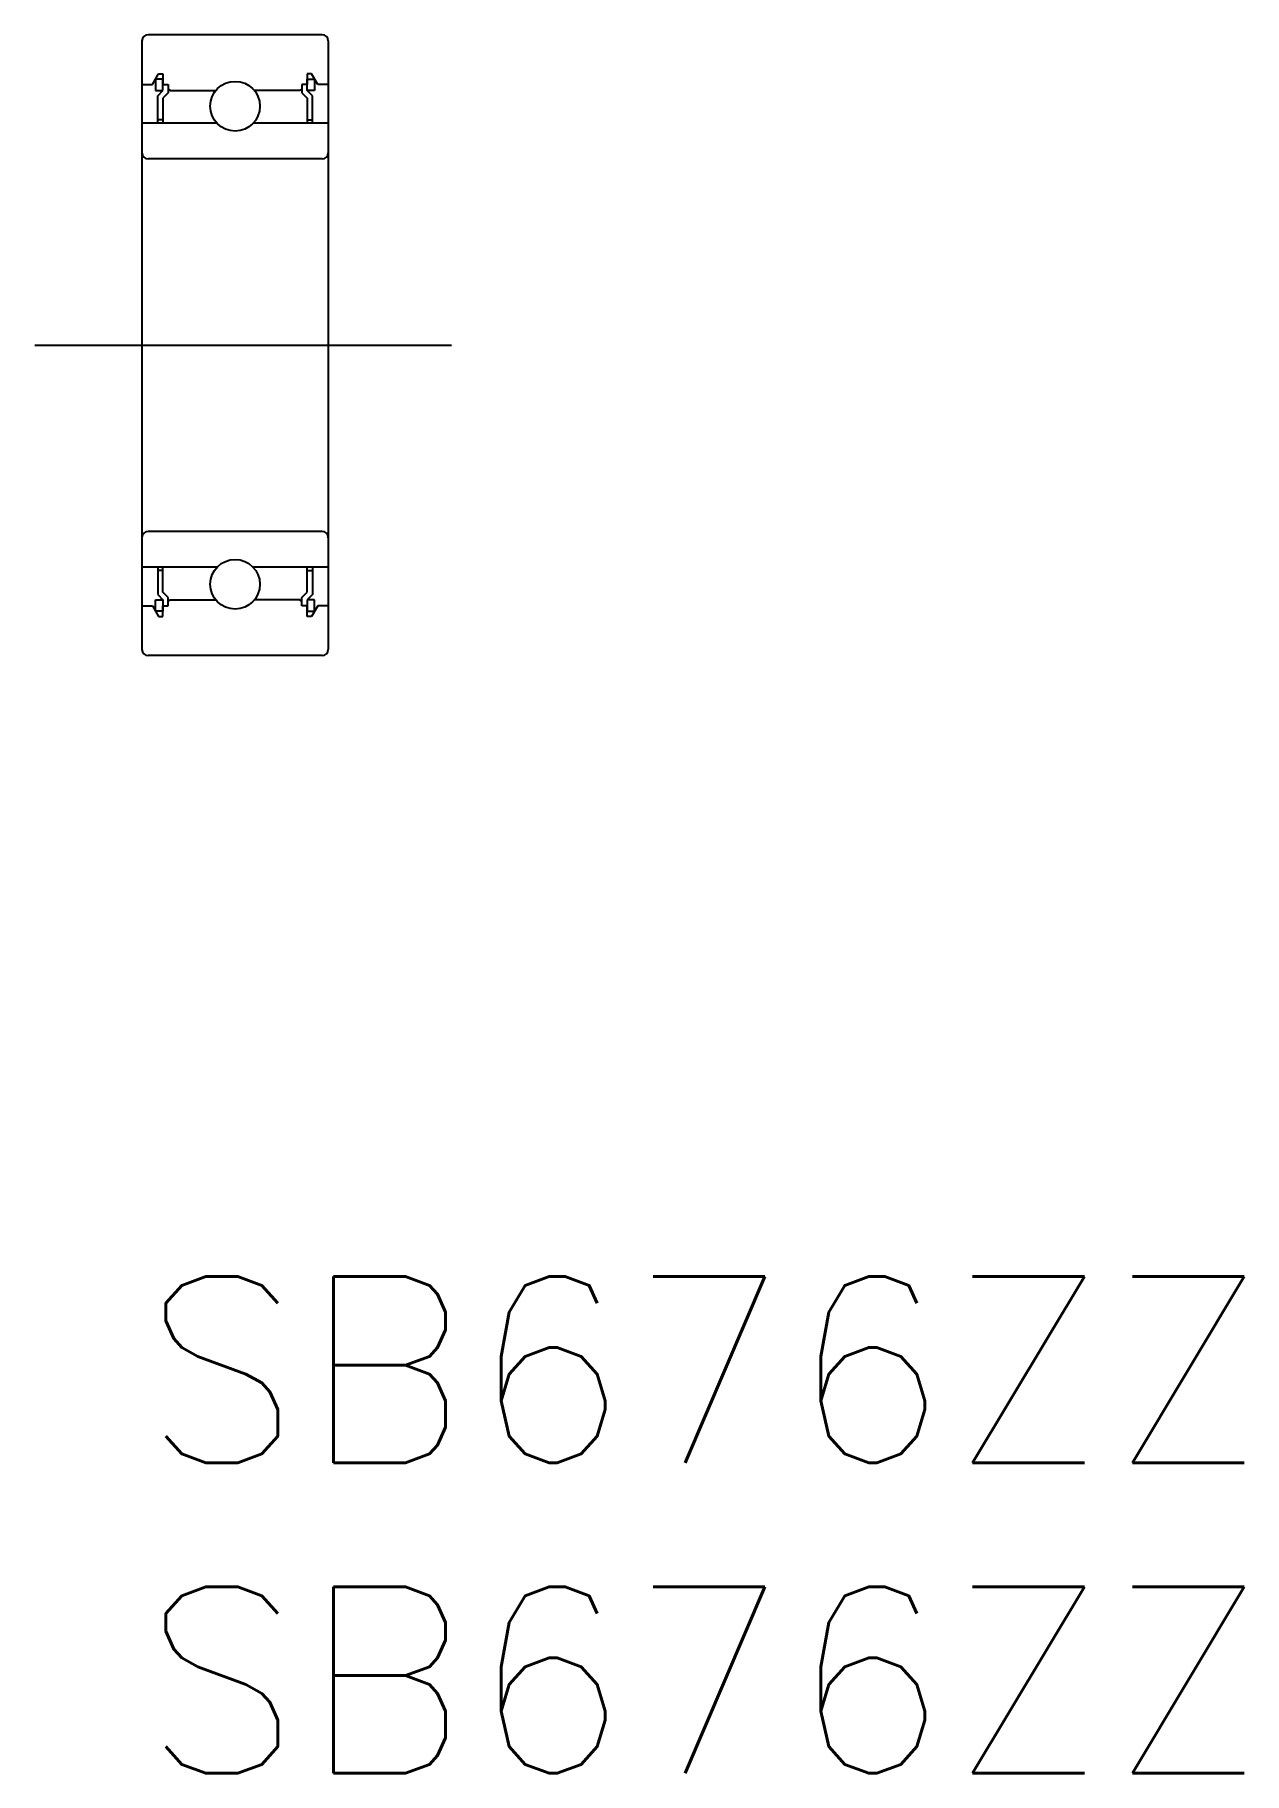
# Model space of a CAD drawing. Extents: x -1.7 to 17.7, y -8 to 20.
import ezdxf

# ---------------------------------------------------------------- set-up
doc = ezdxf.new("R2010")
doc.units = 0
doc.header["$LTSCALE"] = 0.5
doc.linetypes.add('CENTER', pattern=[50.8, 31.75, -6.35, 6.35, -6.35])
for name, color, linetype in [('MSM_CENTER', 1, 'CENTER'), ('MSM_CONTINUOUS', 7, 'CONTINUOUS'), ('MSM_PART_NUMBER', 7, 'CONTINUOUS')]:
    doc.layers.add(name, color=color, linetype=linetype)
doc.styles.get("Standard").update_dxf_attribs({"font": 'txt.shx', "height": 1, "bigfont": 'bigfont.shx'})

# ---------------------------------------------------------------- blocks, each defined once
blk = doc.blocks.new('*U6')
at = {"layer": 'MSM_PART_NUMBER'}
blk.add_text('SB676ZZ', height=3, dxfattribs=at).set_placement((0, -3))
blk = doc.blocks.new('*U7')
at = {"layer": 'MSM_PART_NUMBER'}
blk.add_text('SB676ZZ', height=3, dxfattribs=at).set_placement((0, -8))

msp = doc.modelspace()

# ---------------------------------------------------------------- linework, layer by layer
at = {"layer": 'MSM_CENTER'}
msp.add_line((-1.72354, 15), (4.9827, 15), dxfattribs=at)
at = {"layer": 'MSM_CONTINUOUS'}
for p, q in [((0, 19.9), (0, 10.1)), ((2.9, 20), (0.1, 20)), ((3, 19.9), (3, 10.1)), ((0.17, 19.2), (0.26815, 19.37)), ((0.26815, 19.37), (0.34, 19.37)), ((0.34, 19.37), (0.34, 19.2)), ((2.73185, 19.37), (2.66, 19.37)), ((2.66, 19.37), (2.66, 19.2)), ((2.83, 19.2), (2.73185, 19.37)), ((0, 19.2), (0.17, 19.2)), ((0.21908, 19.285), (0.21908, 19.1)), ((0.34, 19.285), (0.21908, 19.285)), ((0.21908, 19.1), (0.34, 19.1)), ((0.255, 19.015), (0.34, 19.1)), ((0.34, 19.1), (0.34, 19.285)), ((0.34, 19.2), (0.425, 19.2)), ((0.425, 19.06479), (0.34, 18.97979)), ((0.425, 19.2), (0.425, 19.06479)), ((0.425, 19.13), (0.455, 19.1)), ((0.455, 19.1), (1.18775, 19.1)), ((2.545, 19.1), (1.81225, 19.1)), ((2.575, 19.13), (2.545, 19.1)), ((2.575, 19.2), (2.575, 19.06479)), ((2.66, 19.2), (2.575, 19.2)), ((2.575, 19.06479), (2.66, 18.97979)), ((2.66, 19.285), (2.78092, 19.285)), ((2.66, 19.1), (2.66, 19.285)), ((2.78092, 19.1), (2.66, 19.1)), ((2.745, 19.015), (2.66, 19.1)), ((2.78092, 19.285), (2.78092, 19.1)), ((3, 19.2), (2.83, 19.2)), ((0.255, 18.575), (0.255, 19.015)), ((0.34, 18.97979), (0.34, 18.575)), ((2.66, 18.97979), (2.66, 18.575)), ((2.745, 18.575), (2.745, 19.015)), ((1.20953, 18.575), (0, 18.575)), ((0.34, 18.6275), (0.255, 18.6275)), ((3, 18.575), (1.79047, 18.575)), ((2.66, 18.6275), (2.745, 18.6275)), ((2.9, 18), (0.1, 18)), ((2.9, 12), (0.1, 12)), ((1.20953, 11.425), (0, 11.425)), ((0.255, 11.425), (0.255, 10.985)), ((0.34, 11.3725), (0.255, 11.3725)), ((0.34, 11.02021), (0.34, 11.425)), ((3, 11.425), (1.79047, 11.425)), ((2.66, 11.02021), (2.66, 11.425)), ((2.66, 11.3725), (2.745, 11.3725)), ((2.745, 11.425), (2.745, 10.985)), ((0.255, 10.985), (0.34, 10.9)), ((0.425, 10.93521), (0.34, 11.02021)), ((0.425, 10.8), (0.425, 10.93521)), ((2.575, 10.93521), (2.66, 11.02021)), ((2.575, 10.8), (2.575, 10.93521)), ((2.745, 10.985), (2.66, 10.9)), ((0, 10.8), (0.17, 10.8)), ((0.17, 10.8), (0.26815, 10.63)), ((0.21908, 10.715), (0.21908, 10.9)), ((0.21908, 10.9), (0.34, 10.9)), ((0.34, 10.715), (0.21908, 10.715)), ((0.34, 10.9), (0.34, 10.715)), ((0.34, 10.8), (0.425, 10.8)), ((0.34, 10.63), (0.34, 10.8)), ((0.425, 10.87), (0.455, 10.9)), ((0.455, 10.9), (1.18775, 10.9)), ((2.545, 10.9), (1.81225, 10.9)), ((2.575, 10.87), (2.545, 10.9)), ((2.66, 10.8), (2.575, 10.8)), ((2.78092, 10.9), (2.66, 10.9)), ((2.66, 10.9), (2.66, 10.715)), ((2.66, 10.63), (2.66, 10.8)), ((2.66, 10.715), (2.78092, 10.715)), ((2.83, 10.8), (2.73185, 10.63)), ((2.78092, 10.715), (2.78092, 10.9)), ((3, 10.8), (2.83, 10.8)), ((0.26815, 10.63), (0.34, 10.63)), ((2.73185, 10.63), (2.66, 10.63)), ((2.9, 10), (0.1, 10))]:
    msp.add_line(p, q, dxfattribs=at)
for centre in [(1.5, 18.85), (1.5, 11.15)]:
    msp.add_circle(centre, 0.4, dxfattribs=at)
for centre, start, end in [((0.1, 19.9), 90, 180), ((2.9, 19.9), 0, 90), ((0.1, 18.1), 180, 270), ((2.9, 18.1), 270, 0), ((0.1, 11.9), 90, 180), ((2.9, 11.9), 0, 90), ((0.1, 10.1), 180, 270), ((2.9, 10.1), 270, 0)]:
    msp.add_arc(centre, 0.1, start, end, dxfattribs=at)

# ---------------------------------------------------------------- block references
for name in ['*U6', '*U7']:
    msp.add_blockref(name, (0, 0), dxfattribs=at)

doc.saveas('drawing.dxf')
